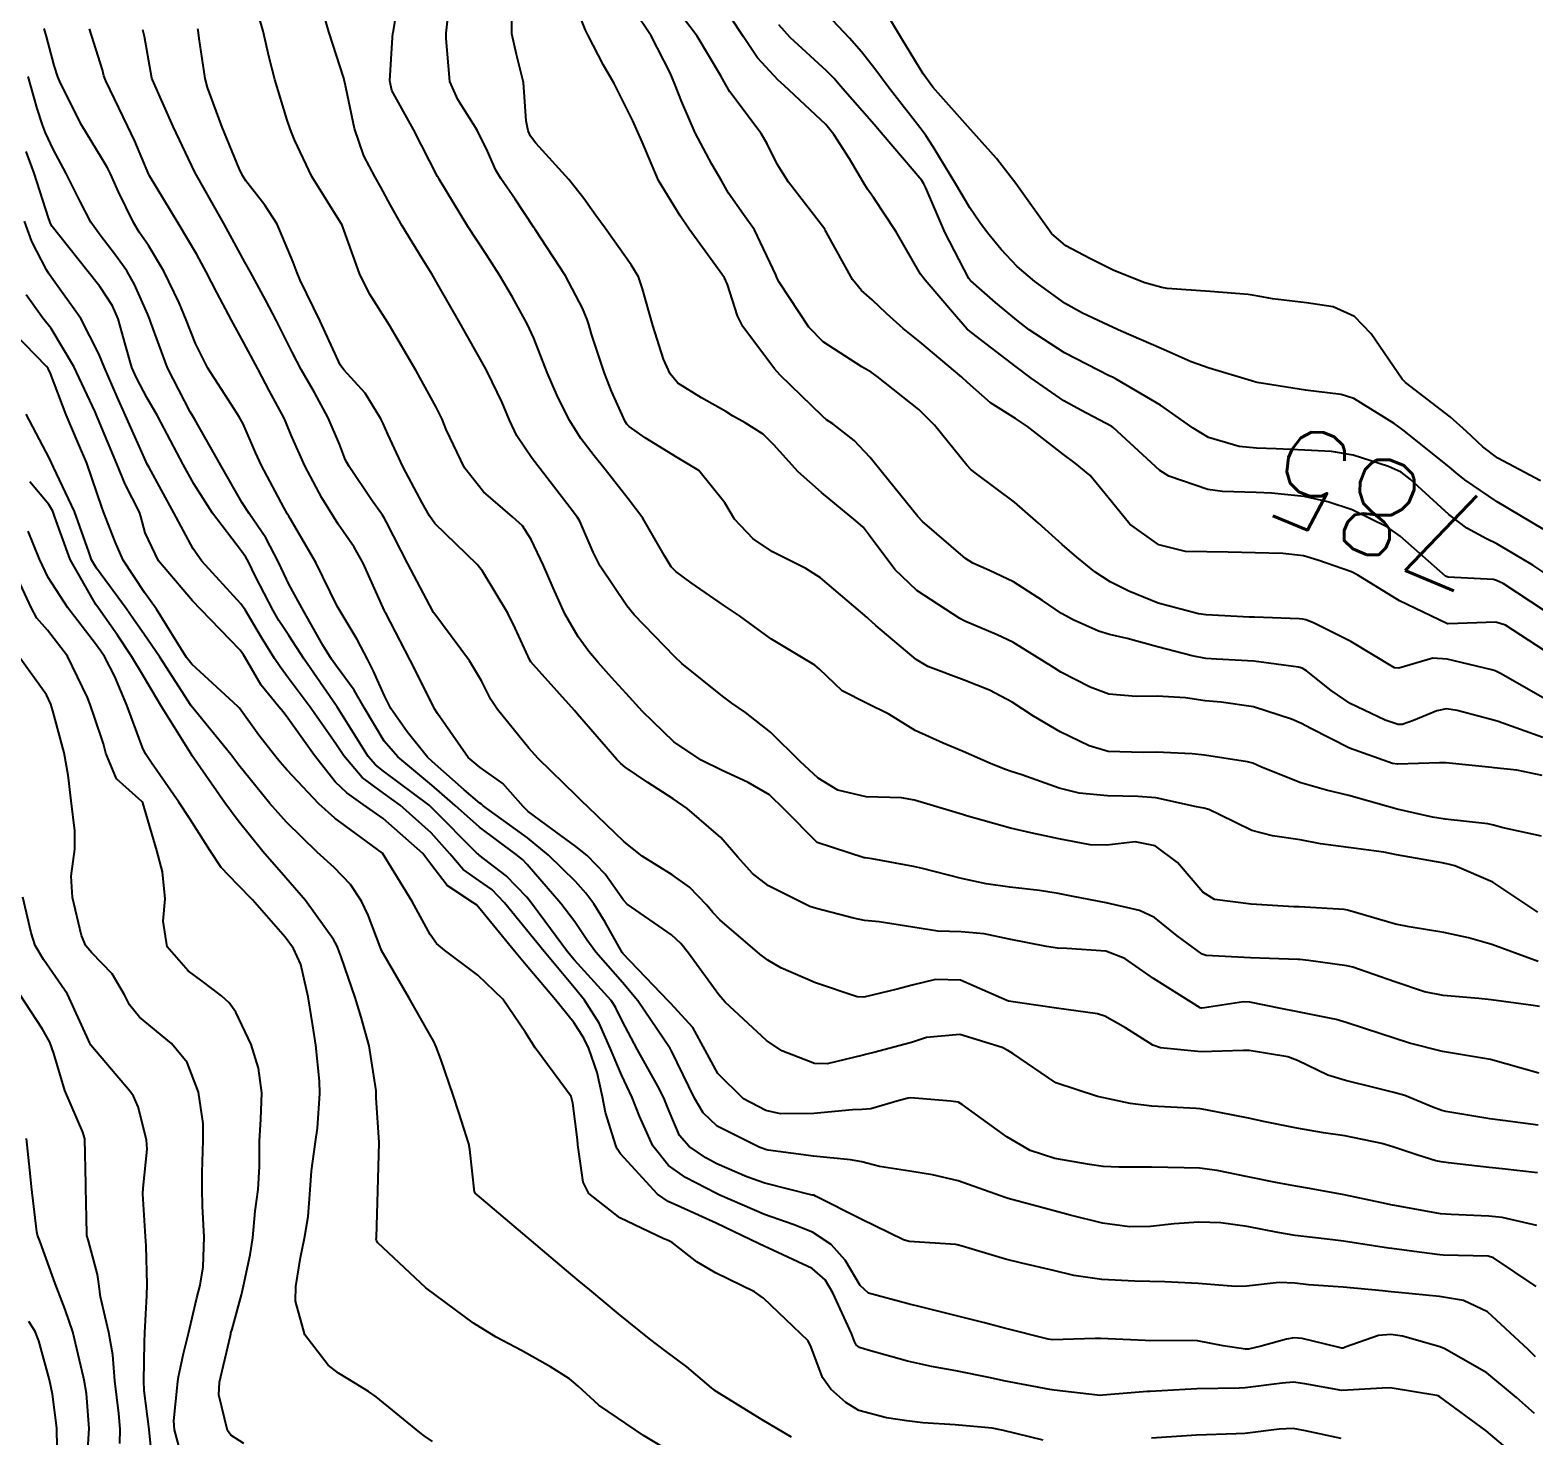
# Model space of a CAD drawing. Header units: metres. Extents: x 307586 to 320046, y 7427249 to 7434250.
# Drawn here: x 318018.6 to 318080.9, y 7431375.7 to 7431434 of the extents above; entities that cross this region are included whole.
import ezdxf
from ezdxf.enums import TextEntityAlignment as Align

# ---------------------------------------------------------------- set-up
doc = ezdxf.new("R2010")
doc.units = ezdxf.units.M
doc.header["$MEASUREMENT"] = 0
for name, color, linetype in [('Cotas', 45, 'Continuous'), ('Curvas de Nivel 1m', 11, 'Continuous'), ('Curvas de Nivel 5m', 15, 'Continuous')]:
    doc.layers.add(name, color=color, linetype=linetype)
doc.styles.add('Style-STANDARD', font='STANDARD.shx')

msp = doc.modelspace()

# ---------------------------------------------------------------- linework, layer by layer
at = {"layer": 'Curvas de Nivel 1m', "flags": 128}
for points, elevation in [([(318081.106, 7431393.49), (318080.853, 7431393.536), (318079.11, 7431393.768), (318078.598, 7431393.82), (318077.112, 7431393.946), (318076.346, 7431394.1), (318075.12, 7431394.512), (318073.378, 7431395.119), (318073.13, 7431395.179), (318071.533, 7431395.394), (318071.172, 7431395.438), (318071.133, 7431395.441), (318071.091, 7431395.443), (318069.134, 7431395.514), (318067.302, 7431395.606), (318067.135, 7431395.657), (318066.098, 7431396.416), (318065.15, 7431397.181), (318064.541, 7431397.476), (318063.156, 7431397.794), (318061.718, 7431398.071), (318061.159, 7431398.173), (318060.39, 7431398.298), (318059.162, 7431398.439), (318058.187, 7431398.578), (318057.165, 7431398.797), (318055.55, 7431399.205), (318055.17, 7431399.298), (318053.456, 7431399.607), (318053.174, 7431399.658), (318053.125, 7431399.659), (318051.183, 7431400.29), (318049.832, 7431401.654), (318049.209, 7431402.26), (318048.314, 7431402.774), (318047.219, 7431403.288), (318046.371, 7431403.699), (318045.234, 7431404.458), (318043.936, 7431405.723), (318043.26, 7431406.466), (318042.657, 7431407.129), (318042.103, 7431407.748), (318041.725, 7431408.201), (318041.283, 7431408.806), (318040.725, 7431409.766), (318040.236, 7431410.844), (318039.845, 7431411.775), (318039.334, 7431412.851), (318038.964, 7431413.41), (318038.555, 7431413.792), (318037.358, 7431414.819), (318036.569, 7431415.818), (318035.813, 7431417.401), (318035.645, 7431417.827), (318035.398, 7431418.329), (318034.566, 7431419.838), (318033.441, 7431421.745), (318033.374, 7431421.851), (318032.625, 7431423.033), (318032.216, 7431423.869), (318031.493, 7431425.88), (318030.247, 7431427.893), (318029.528, 7431429.413), (318029.383, 7431429.754), (318029.323, 7431429.903), (318029.216, 7431430.227), (318028.706, 7431431.913), (318028.475, 7431432.82), (318028.223, 7431433.92), (318027.655, 7431435.887)], 776), ([(318081.243, 7431404.641), (318079.396, 7431405.299), (318079.253, 7431405.346), (318077.698, 7431405.764), (318077.258, 7431405.826), (318076.852, 7431405.739), (318075.895, 7431405.344), (318075.423, 7431405.176), (318075.25, 7431405.18), (318074.71, 7431405.355), (318073.26, 7431406.056), (318072.471, 7431406.588), (318071.46, 7431407.397), (318071.275, 7431407.51), (318071.121, 7431407.555), (318069.277, 7431407.799), (318067.723, 7431407.889), (318067.278, 7431407.92), (318066.714, 7431408.02), (318065.282, 7431408.401), (318064.021, 7431408.747), (318063.287, 7431408.91), (318062.842, 7431409.051), (318061.792, 7431409.513), (318061.297, 7431409.779), (318060.513, 7431410.32), (318059.316, 7431411.088), (318058.314, 7431411.555), (318057.624, 7431411.863), (318057.328, 7431412.063), (318055.543, 7431413.588), (318055.346, 7431413.795), (318053.889, 7431415.605), (318053.379, 7431416.246), (318052.712, 7431416.946), (318051.823, 7431417.634), (318051.569, 7431417.811), (318051.396, 7431417.958), (318049.65, 7431419.658), (318049.417, 7431419.926), (318048.098, 7431421.68), (318047.874, 7431422.11), (318047.46, 7431423.417), (318047.342, 7431423.691), (318046.976, 7431424.189), (318045.871, 7431425.706), (318045.498, 7431426.256), (318044.609, 7431427.719), (318043.93, 7431429.325), (318043.754, 7431429.728), (318043.54, 7431430.2), (318042.764, 7431431.742), (318042.327, 7431432.506), (318041.672, 7431433.759), (318041.586, 7431433.959), (318040.859, 7431435.768)], 781), ([(318081.04, 7431397.396), (318079.173, 7431398.639), (318077.595, 7431399.324), (318077.263, 7431399.408), (318077.184, 7431399.422), (318077.074, 7431399.441), (318075.187, 7431399.783), (318074.66, 7431399.883), (318073.19, 7431400.075), (318072.041, 7431400.237), (318071.193, 7431400.397), (318070.04, 7431400.566), (318069.193, 7431400.785), (318067.86, 7431401.44), (318067.413, 7431401.655), (318067.206, 7431401.71), (318066.892, 7431401.767), (318065.21, 7431402.146), (318064.485, 7431402.202), (318063.21, 7431402.217), (318062.036, 7431402.332), (318061.213, 7431402.54), (318059.655, 7431403.1), (318059.22, 7431403.236), (318058.987, 7431403.31), (318058.393, 7431403.552), (318057.23, 7431404.063), (318056.407, 7431404.407), (318055.243, 7431404.937), (318054.148, 7431405.601), (318053.257, 7431406.052), (318052.214, 7431406.577), (318051.271, 7431407.474), (318051.083, 7431407.642), (318049.283, 7431408.71), (318048.732, 7431409.113), (318047.96, 7431409.68), (318047.299, 7431410.121), (318045.959, 7431411.057), (318045.32, 7431411.526), (318045.137, 7431411.712), (318044.839, 7431412.204), (318043.954, 7431413.724), (318043.355, 7431414.537), (318042.396, 7431415.745), (318041.936, 7431416.309), (318041.386, 7431417.037), (318040.926, 7431417.765), (318040.428, 7431418.744), (318039.987, 7431419.774), (318039.434, 7431421.185), (318039.162, 7431421.784), (318038.554, 7431422.894), (318038.017, 7431423.802), (318037.475, 7431424.638), (318036.709, 7431425.818), (318035.512, 7431427.783), (318035.488, 7431427.83), (318035.454, 7431427.89), (318034.46, 7431429.841), (318033.557, 7431431.459), (318033.471, 7431431.851), (318033.581, 7431433.649), (318033.602, 7431433.83), (318033.605, 7431433.85), (318033.883, 7431435.573)], 778), ([(318081.196, 7431400.547), (318079.602, 7431400.893), (318079.2, 7431401.014), (318078.966, 7431401.068), (318077.202, 7431401.252), (318076.68, 7431401.335), (318075.206, 7431401.673), (318074.774, 7431401.788), (318073.212, 7431402.239), (318072.289, 7431402.459), (318071.217, 7431402.767), (318069.597, 7431403.416), (318069.225, 7431403.575), (318069.014, 7431403.635), (318067.23, 7431403.911), (318066.724, 7431403.961), (318065.231, 7431404.032), (318064.686, 7431404.02), (318063.231, 7431404.061), (318062.445, 7431404.292), (318061.243, 7431404.882), (318060.139, 7431405.531), (318059.259, 7431406.111), (318058.316, 7431406.606), (318057.267, 7431407.014), (318055.759, 7431407.585), (318055.276, 7431407.877), (318053.614, 7431409.282), (318053.293, 7431409.569), (318053.273, 7431409.59), (318053.254, 7431409.611), (318051.317, 7431411.255), (318050.705, 7431411.646), (318049.33, 7431412.342), (318048.534, 7431412.871), (318047.755, 7431413.684), (318047.353, 7431414.364), (318046.274, 7431415.701), (318045.378, 7431416.251), (318044.048, 7431417.062), (318043.391, 7431417.529), (318043.287, 7431417.627), (318043.22, 7431417.733), (318042.661, 7431418.997), (318042.365, 7431419.746), (318041.831, 7431421.36), (318041.716, 7431421.756), (318041.651, 7431421.963), (318041.45, 7431422.432), (318040.747, 7431423.767), (318039.492, 7431425.699), (318039.438, 7431425.781), (318038.66, 7431426.948), (318038.071, 7431427.802), (318037.862, 7431428.151), (318037.524, 7431428.935), (318037.096, 7431429.814), (318036.289, 7431431.085), (318035.963, 7431431.826), (318035.802, 7431433.607), (318035.809, 7431433.828), (318035.984, 7431435.449)], 779), ([(318081.15, 7431415.282), (318079.382, 7431416.218), (318078.758, 7431416.681), (318078.078, 7431417.32), (318077.402, 7431417.928), (318075.555, 7431419.349), (318075.424, 7431419.485), (318074.13, 7431421.363), (318073.45, 7431422.09), (318072.556, 7431422.486), (318071.455, 7431422.657), (318070.044, 7431422.827), (318069.458, 7431422.932), (318069.031, 7431422.999), (318067.46, 7431423.123), (318065.679, 7431423.249), (318065.461, 7431423.285), (318064.756, 7431423.477), (318063.471, 7431423.998), (318062.471, 7431424.498), (318061.485, 7431425.023), (318060.895, 7431425.526), (318059.512, 7431427.461), (318059.48, 7431427.508), (318059.456, 7431427.541), (318058.612, 7431428.642), (318057.786, 7431429.566), (318057.537, 7431429.839), (318055.976, 7431431.586), (318055.568, 7431432.143), (318054.691, 7431433.599), (318053.61, 7431435.405)], 787), ([(318081.058, 7431395.356), (318079.141, 7431396.067), (318078.167, 7431396.339), (318077.145, 7431396.553), (318075.704, 7431396.788), (318075.148, 7431396.903), (318073.583, 7431397.366), (318073.155, 7431397.486), (318073.019, 7431397.508), (318071.156, 7431397.618), (318070.928, 7431397.629), (318069.156, 7431397.737), (318067.645, 7431397.93), (318067.161, 7431398.23), (318066.103, 7431399.461), (318065.183, 7431400.157), (318064.351, 7431400.313), (318063.183, 7431400.172), (318062.489, 7431400.195), (318061.187, 7431400.447), (318060.03, 7431400.692), (318059.193, 7431400.888), (318057.372, 7431401.396), (318057.201, 7431401.445), (318056.79, 7431401.574), (318055.208, 7431402.049), (318054.67, 7431402.134), (318053.209, 7431402.184), (318052.04, 7431402.457), (318051.216, 7431402.95), (318050.479, 7431403.647), (318049.241, 7431404.864), (318048.207, 7431405.676), (318047.641, 7431406.069), (318047.26, 7431406.354), (318045.568, 7431407.707), (318045.276, 7431407.983), (318043.602, 7431409.727), (318043.298, 7431410.096), (318042.192, 7431411.747), (318041.905, 7431412.327), (318041.341, 7431413.608), (318041.25, 7431413.761), (318040.95, 7431414.162), (318039.701, 7431415.777), (318039.377, 7431416.203), (318038.735, 7431417.138), (318038.428, 7431417.794), (318038.121, 7431418.52), (318037.508, 7431419.809), (318037.416, 7431419.99), (318036.368, 7431421.821), (318035.459, 7431423.42), (318035.223, 7431423.832), (318034.815, 7431424.495), (318033.983, 7431425.845), (318033.502, 7431426.709), (318033.105, 7431427.452), (318032.87, 7431427.86), (318032.399, 7431428.744), (318032.015, 7431429.873), (318031.59, 7431431.853), (318031.584, 7431431.88), (318031.581, 7431431.898), (318031.564, 7431431.965), (318030.945, 7431433.886), (318030.684, 7431434.802)], 777), ([(318081.263, 7431406.289), (318079.489, 7431407.298), (318079.274, 7431407.404), (318079.135, 7431407.442), (318077.281, 7431407.892), (318076.687, 7431407.931), (318075.275, 7431407.509), (318075.1, 7431407.527), (318073.292, 7431408.618), (318071.745, 7431409.393), (318071.421, 7431409.516), (318071.304, 7431409.546), (318071.15, 7431409.556), (318069.296, 7431409.623), (318069.088, 7431409.631), (318067.297, 7431409.721), (318066.985, 7431409.766), (318065.304, 7431410.209), (318064.095, 7431410.699), (318063.317, 7431411.094), (318062.688, 7431411.5), (318061.938, 7431412.12), (318061.334, 7431412.646), (318060.356, 7431413.53), (318059.356, 7431414.4), (318057.785, 7431415.564), (318057.548, 7431415.741), (318057.376, 7431415.923), (318056.041, 7431417.584), (318055.399, 7431418.236), (318053.663, 7431419.607), (318053.415, 7431419.777), (318053.028, 7431420.007), (318051.434, 7431421.041), (318050.832, 7431421.646), (318049.611, 7431423.509), (318049.529, 7431423.659), (318049.465, 7431423.814), (318048.578, 7431425.674), (318048.131, 7431426.312), (318047.508, 7431427.205), (318047.225, 7431427.693), (318046.819, 7431428.398), (318046.13, 7431429.704), (318045.553, 7431431.018), (318045.286, 7431431.713), (318045.091, 7431432.192), (318044.308, 7431433.723), (318043.598, 7431434.764)], 782), ([(318081.288, 7431408.259), (318079.699, 7431409.296), (318079.304, 7431409.427), (318077.324, 7431409.35), (318077.303, 7431409.353), (318077.266, 7431409.368), (318075.312, 7431410.302), (318073.585, 7431411.367), (318073.324, 7431411.505), (318071.93, 7431411.992), (318071.331, 7431412.164), (318070.478, 7431412.262), (318069.332, 7431412.293), (318068.213, 7431412.318), (318067.332, 7431412.331), (318066.437, 7431412.354), (318065.335, 7431412.63), (318064.14, 7431413.482), (318063.357, 7431414.437), (318062.488, 7431415.503), (318061.872, 7431416.006), (318061.381, 7431416.364), (318059.9, 7431417.535), (318059.396, 7431417.863), (318058.356, 7431418.509), (318057.411, 7431419.348), (318057.177, 7431419.572), (318055.435, 7431421.032), (318054.747, 7431421.597), (318054.059, 7431422.214), (318053.455, 7431422.78), (318053.011, 7431423.169), (318052.648, 7431423.622), (318051.566, 7431425.565), (318051.526, 7431425.639), (318051.513, 7431425.659), (318051.494, 7431425.701), (318049.986, 7431427.655), (318049.52, 7431428.403), (318049.112, 7431429.249), (318048.856, 7431429.67), (318047.559, 7431431.405), (318047.391, 7431431.692), (318047.194, 7431432.066), (318046.202, 7431433.704), (318045.595, 7431434.51)], 783), ([(318081.309, 7431409.902), (318079.599, 7431411.018), (318079.321, 7431411.154), (318079.203, 7431411.183), (318077.322, 7431411.286), (318077.208, 7431411.331), (318075.339, 7431412.978), (318074.807, 7431413.355), (318073.353, 7431414.072), (318072.336, 7431414.407), (318071.361, 7431414.625), (318070.008, 7431414.768), (318069.364, 7431414.792), (318067.969, 7431414.836), (318067.365, 7431414.925), (318065.751, 7431415.466), (318065.375, 7431415.7), (318063.45, 7431417.489), (318063.393, 7431417.53), (318062.098, 7431418.207), (318061.404, 7431418.6), (318060.051, 7431419.534), (318059.42, 7431420.009), (318057.592, 7431421.416), (318057.442, 7431421.53), (318057.4, 7431421.57), (318056.948, 7431422.075), (318055.651, 7431423.588), (318055.467, 7431423.849), (318054.455, 7431425.6), (318053.507, 7431427.016), (318053.268, 7431427.371), (318053.115, 7431427.616), (318052.514, 7431428.617), (318051.877, 7431429.635), (318051.539, 7431430.04), (318049.807, 7431431.658), (318049.565, 7431431.877), (318048.706, 7431432.805), (318048.126, 7431433.682), (318047.595, 7431434.489)], 784), ([(318081.256, 7431413.281), (318079.36, 7431414.407), (318078.013, 7431415.32), (318077.659, 7431415.609), (318077.378, 7431415.847), (318075.496, 7431417.349), (318075.394, 7431417.429), (318075.09, 7431417.66), (318073.413, 7431418.694), (318072.896, 7431418.858), (318071.409, 7431419.038), (318069.492, 7431419.339), (318069.412, 7431419.354), (318069.359, 7431419.367), (318069.17, 7431419.424), (318067.42, 7431419.943), (318066.673, 7431420.209), (318065.432, 7431420.758), (318063.776, 7431421.487), (318063.444, 7431421.632), (318062.17, 7431422.229), (318061.454, 7431422.633), (318060.194, 7431423.533), (318059.472, 7431424.166), (318058.802, 7431424.869), (318058.234, 7431425.559), (318057.914, 7431425.98), (318057.503, 7431426.595), (318056.926, 7431427.576), (318055.987, 7431429.126), (318055.684, 7431429.588), (318055.536, 7431429.792), (318054.124, 7431431.604), (318053.57, 7431432.356), (318053.019, 7431433.06), (318052.517, 7431433.626), (318051.597, 7431434.601)], 786), ([(318081, 7431384.418), (318079.557, 7431384.742), (318079.005, 7431384.802), (318077.456, 7431384.866), (318077.007, 7431384.9), (318075.117, 7431385.242), (318075.012, 7431385.264), (318074.57, 7431385.354), (318073.016, 7431385.691), (318071.578, 7431385.951), (318071.019, 7431386.041), (318070.249, 7431386.179), (318069.023, 7431386.44), (318067.758, 7431386.7), (318067.026, 7431386.788), (318066.383, 7431386.806), (318065.027, 7431386.834), (318063.674, 7431386.836), (318063.027, 7431386.867), (318062.47, 7431386.941), (318061.03, 7431387.19), (318060.009, 7431387.53), (318059.038, 7431388.094), (318057.182, 7431389.428), (318057.052, 7431389.516), (318057.02, 7431389.528), (318056.719, 7431389.565), (318055.055, 7431389.709), (318054.945, 7431389.7), (318054.576, 7431389.595), (318053.4, 7431389.255), (318053.049, 7431389.229), (318052.644, 7431389.211), (318051.047, 7431389.056), (318049.656, 7431389.045), (318049.048, 7431389.185), (318048.121, 7431389.669), (318047.069, 7431390.721), (318046.545, 7431391.688), (318046.023, 7431392.626), (318045.102, 7431393.624), (318045.015, 7431393.711), (318043.132, 7431395.691), (318043.105, 7431395.73), (318042.392, 7431396.988), (318041.931, 7431397.748), (318041.6, 7431398.196), (318041.162, 7431398.671), (318040.044, 7431399.771), (318039.184, 7431400.489), (318037.345, 7431401.808), (318037.266, 7431401.871), (318037.204, 7431401.922), (318036.559, 7431402.467), (318035.221, 7431403.645), (318035.033, 7431403.832), (318034.197, 7431404.882), (318033.519, 7431405.847), (318033.258, 7431406.364), (318032.799, 7431407.388), (318032.565, 7431407.861), (318032.114, 7431408.7), (318031.41, 7431409.878), (318031.296, 7431410.082), (318030.403, 7431411.889), (318029.341, 7431413.718), (318029.276, 7431413.835), (318029.236, 7431413.902), (318029.078, 7431414.173), (318028.157, 7431415.918), (318027.909, 7431416.452), (318027.39, 7431417.637), (318027.234, 7431417.932), (318026.909, 7431418.424), (318025.928, 7431419.945), (318025.428, 7431420.964), (318025.04, 7431421.954), (318024.748, 7431422.659), (318024.106, 7431423.964), (318023.473, 7431425.025), (318023.092, 7431425.588), (318022.85, 7431425.979), (318022.237, 7431427.254), (318021.906, 7431427.994), (318021.774, 7431428.255), (318021.52, 7431428.669), (318020.711, 7431430.008), (318019.842, 7431431.733), (318019.722, 7431432.018), (318019.568, 7431432.487), (318019.243, 7431433.688), (318019.144, 7431434.027)], 772), ([(318081.026, 7431386.605), (318079.563, 7431386.76), (318079.028, 7431386.817), (318077.332, 7431387.015), (318077.03, 7431387.054), (318076.807, 7431387.1), (318076.067, 7431387.334), (318075.038, 7431387.677), (318074.577, 7431387.818), (318073.044, 7431388.133), (318072.166, 7431388.263), (318071.049, 7431388.453), (318069.74, 7431388.719), (318069.047, 7431388.864), (318067.281, 7431389.207), (318067.051, 7431389.252), (318066.877, 7431389.269), (318065.052, 7431389.364), (318064.148, 7431389.479), (318063.056, 7431389.708), (318062.794, 7431389.757), (318061.065, 7431390.327), (318059.292, 7431391.538), (318059.084, 7431391.668), (318058.839, 7431391.788), (318057.091, 7431392.327), (318055.709, 7431392.201), (318055.087, 7431392.005), (318054.764, 7431391.916), (318053.589, 7431391.605), (318053.186, 7431391.504), (318053.081, 7431391.473), (318051.593, 7431391.115), (318051.075, 7431391.127), (318049.713, 7431391.654), (318049.087, 7431392.085), (318047.368, 7431393.677), (318047.107, 7431393.976), (318045.849, 7431395.699), (318045.537, 7431396.104), (318045.141, 7431396.468), (318043.301, 7431397.729), (318043.155, 7431397.903), (318042.394, 7431398.97), (318041.649, 7431399.753), (318041.178, 7431400.128), (318039.934, 7431401.031), (318039.2, 7431401.573), (318038.992, 7431401.783), (318038.157, 7431402.74), (318037.219, 7431403.396), (318036.72, 7431403.815), (318035.444, 7431405.634), (318035.324, 7431405.829), (318035.254, 7431405.975), (318034.313, 7431407.84), (318033.293, 7431409.815), (318033.281, 7431409.838), (318033.258, 7431409.886), (318032.362, 7431411.864), (318031.992, 7431412.533), (318031.339, 7431413.482), (318031.077, 7431413.883), (318030.66, 7431414.58), (318029.952, 7431415.894), (318029.386, 7431417.168), (318029.175, 7431417.687), (318029.076, 7431417.905), (318028.488, 7431418.998), (318028.004, 7431419.921), (318027.429, 7431420.992), (318026.911, 7431421.935), (318026.309, 7431423.087), (318025.859, 7431423.946), (318025.47, 7431424.651), (318024.698, 7431425.958), (318023.512, 7431427.914), (318023.486, 7431427.97), (318022.904, 7431429.357), (318022.6, 7431429.984), (318021.71, 7431431.849), (318021.65, 7431431.999), (318021.629, 7431432.064), (318021.566, 7431432.317), (318021.034, 7431434.005)], 773), ([(318081.052, 7431388.581), (318079.584, 7431388.766), (318079.056, 7431388.843), (318077.235, 7431389.144), (318077.061, 7431389.188), (318076.685, 7431389.326), (318075.523, 7431389.798), (318075.069, 7431389.929), (318074.307, 7431390.122), (318073.073, 7431390.426), (318072.345, 7431390.65), (318071.081, 7431391.258), (318070.684, 7431391.404), (318069.085, 7431391.669), (318068.836, 7431391.672), (318067.085, 7431391.62), (318065.399, 7431391.779), (318065.087, 7431391.896), (318063.962, 7431392.613), (318063.099, 7431393.093), (318062.795, 7431393.189), (318061.102, 7431393.427), (318060.337, 7431393.528), (318059.106, 7431393.718), (318058.817, 7431393.833), (318057.118, 7431394.588), (318056.077, 7431394.617), (318055.115, 7431394.375), (318054.492, 7431394.216), (318053.107, 7431393.884), (318052.831, 7431393.89), (318051.115, 7431394.469), (318049.678, 7431395.101), (318049.129, 7431395.415), (318048.798, 7431395.663), (318047.147, 7431397.091), (318046.86, 7431397.394), (318046.614, 7431397.688), (318045.89, 7431398.432), (318045.165, 7431398.949), (318043.933, 7431399.722), (318043.182, 7431400.319), (318041.686, 7431401.753), (318041.442, 7431401.993), (318041.208, 7431402.223), (318039.615, 7431403.776), (318039.229, 7431404.202), (318037.938, 7431405.8), (318037.665, 7431406.212), (318037.265, 7431406.99), (318036.78, 7431407.815), (318035.293, 7431409.801), (318035.274, 7431409.83), (318035.251, 7431409.873), (318034.225, 7431411.841), (318033.34, 7431413.564), (318033.241, 7431413.75), (318033.171, 7431413.853), (318032.719, 7431414.493), (318031.782, 7431415.874), (318031.639, 7431416.14), (318031.382, 7431416.798), (318030.925, 7431417.885), (318030.351, 7431418.943), (318029.797, 7431419.896), (318029.424, 7431420.615), (318028.78, 7431421.91), (318028.317, 7431422.783), (318027.694, 7431423.927), (318027.469, 7431424.343), (318026.6, 7431425.939), (318025.511, 7431427.853), (318025.458, 7431427.951), (318025.397, 7431428.068), (318024.502, 7431429.96), (318023.633, 7431431.898), (318023.611, 7431431.97), (318023.565, 7431432.194), (318023.304, 7431433.698), (318023.244, 7431433.975)], 774), ([(318080.969, 7431381.892), (318079.197, 7431383.081), (318078.981, 7431383.147), (318077.111, 7431383.189), (318076.982, 7431383.199), (318076.872, 7431383.212), (318075.913, 7431383.336), (318074.985, 7431383.46), (318074.854, 7431383.482), (318072.989, 7431383.77), (318072.54, 7431383.826), (318070.992, 7431384.004), (318070.272, 7431384.129), (318068.997, 7431384.376), (318067.91, 7431384.52), (318067, 7431384.548), (318065.972, 7431384.482), (318064.996, 7431384.374), (318064.116, 7431384.359), (318062.998, 7431384.519), (318061.663, 7431384.85), (318061.006, 7431385.026), (318059.092, 7431385.539), (318059.013, 7431385.565), (318058.976, 7431385.577), (318057.02, 7431386.27), (318055.959, 7431386.513), (318055.024, 7431386.663), (318053.768, 7431386.86), (318053.027, 7431387.05), (318052.555, 7431387.144), (318051.029, 7431387.293), (318049.155, 7431387.535), (318049.032, 7431387.565), (318048.773, 7431387.663), (318047.041, 7431388.533), (318046.45, 7431389.092), (318046.102, 7431389.694), (318045.142, 7431391.649), (318045.111, 7431391.71), (318045.102, 7431391.729), (318045.083, 7431391.754), (318043.743, 7431393.724), (318043.114, 7431394.481), (318042.003, 7431395.747), (318041.639, 7431396.253), (318041.145, 7431397.003), (318040.565, 7431397.766), (318039.169, 7431399.382), (318038.969, 7431399.58), (318038.704, 7431399.787), (318037.19, 7431400.918), (318036.174, 7431401.82), (318035.211, 7431402.662), (318033.803, 7431403.844), (318033.233, 7431404.49), (318032.425, 7431405.862), (318032, 7431406.609), (318031.27, 7431407.599), (318031.061, 7431407.882), (318030.7, 7431408.464), (318029.895, 7431409.894), (318029.309, 7431410.967), (318028.855, 7431411.907), (318028.333, 7431412.915), (318027.646, 7431413.925), (318027.35, 7431414.372), (318026.461, 7431415.939), (318025.391, 7431417.822), (318025.315, 7431417.951), (318025.206, 7431418.141), (318024.267, 7431419.961), (318023.576, 7431421.833), (318023.53, 7431421.969), (318023.445, 7431422.176), (318022.897, 7431423.418), (318022.572, 7431423.983), (318022.113, 7431424.634), (318021.477, 7431425.454), (318021.089, 7431426.004), (318020.629, 7431426.876), (318020.064, 7431428.014), (318019.523, 7431429.026), (318019.21, 7431429.705), (318019.087, 7431430.027), (318018.861, 7431430.713), (318018.481, 7431432.036)], 771), ([(318080.906, 7431376.623), (318080.159, 7431377.288), (318078.928, 7431378.31), (318077.159, 7431379.318), (318076.944, 7431379.399), (318075.43, 7431379.825), (318074.948, 7431379.9), (318074.44, 7431379.863), (318073.052, 7431379.369), (318072.974, 7431379.338), (318072.942, 7431379.336), (318072.911, 7431379.339), (318072.752, 7431379.373), (318071.273, 7431379.73), (318070.938, 7431379.755), (318070.633, 7431379.707), (318069.583, 7431379.413), (318069.057, 7431379.293), (318068.932, 7431379.29), (318068.004, 7431379.429), (318066.936, 7431379.632), (318066.729, 7431379.65), (318064.936, 7431379.642), (318064.764, 7431379.644), (318062.937, 7431379.729), (318062.697, 7431379.734), (318060.935, 7431379.682), (318060.755, 7431379.703), (318058.942, 7431380.164), (318058.116, 7431380.377), (318056.95, 7431380.667), (318055.51, 7431381.026), (318054.957, 7431381.171), (318053.3, 7431381.607), (318052.966, 7431381.925), (318052.333, 7431382.976), (318051.76, 7431383.628), (318050.99, 7431384.135), (318050.19, 7431384.453), (318049.001, 7431384.874), (318047.149, 7431385.679), (318047.014, 7431385.743), (318045.721, 7431386.401), (318045.025, 7431386.908), (318044.371, 7431387.717), (318043.821, 7431388.946), (318043.508, 7431389.725), (318043.067, 7431390.665), (318042.61, 7431391.737), (318042.145, 7431392.796), (318041.542, 7431393.753), (318041.111, 7431394.279), (318039.868, 7431395.773), (318039.142, 7431396.674), (318038.224, 7431397.789), (318037.699, 7431398.335), (318037.162, 7431398.712), (318036.516, 7431399.166), (318035.955, 7431399.822), (318035.186, 7431400.684), (318033.897, 7431401.843), (318033.208, 7431402.338), (318032.33, 7431402.979), (318031.565, 7431403.875), (318031.23, 7431404.373), (318030.172, 7431405.891), (318029.265, 7431407.115), (318028.926, 7431407.564), (318028.695, 7431407.909), (318028.154, 7431408.789), (318027.475, 7431409.927), (318027.297, 7431410.186), (318025.688, 7431411.946), (318025.328, 7431412.466), (318024.525, 7431413.958), (318023.502, 7431415.828), (318023.424, 7431415.969), (318023.365, 7431416.093), (318022.525, 7431417.983), (318022.169, 7431418.756), (318021.63, 7431419.997), (318021.421, 7431420.535), (318020.671, 7431422.008), (318019.46, 7431423.701), (318019.327, 7431423.888), (318019.242, 7431424.023), (318018.643, 7431425.201), (318018.337, 7431426.037)], 769), ([(318079.624, 7431375.293), (318078.899, 7431375.908), (318076.978, 7431377.319), (318076.913, 7431377.356), (318076.861, 7431377.373), (318074.918, 7431377.689), (318074.596, 7431377.675), (318072.916, 7431377.581), (318071.385, 7431377.858), (318070.918, 7431377.919), (318070.445, 7431377.877), (318068.916, 7431377.682), (318068.666, 7431377.672), (318066.915, 7431377.652), (318064.979, 7431377.534), (318064.914, 7431377.534), (318064.854, 7431377.531), (318064.193, 7431377.477), (318063.02, 7431377.38), (318062.912, 7431377.373), (318062.799, 7431377.378), (318061.716, 7431377.508), (318060.993, 7431377.598), (318060.914, 7431377.605), (318060.816, 7431377.619), (318058.917, 7431377.982), (318058.367, 7431378.097), (318056.921, 7431378.396), (318055.916, 7431378.569), (318054.925, 7431378.787), (318053.287, 7431379.248), (318052.93, 7431379.36), (318052.792, 7431379.473), (318052.732, 7431379.613), (318052.609, 7431379.944), (318051.824, 7431381.627), (318051.505, 7431382.169), (318050.973, 7431382.637), (318049.159, 7431383.48), (318048.982, 7431383.561), (318048.776, 7431383.662), (318046.995, 7431384.515), (318045.524, 7431385.183), (318045.008, 7431385.414), (318044.565, 7431385.714), (318043.029, 7431387.386), (318042.893, 7431387.594), (318042.839, 7431387.733), (318042.41, 7431389.103), (318042.28, 7431389.742), (318042.059, 7431390.754), (318041.718, 7431391.75), (318041.518, 7431392.184), (318041.094, 7431392.825), (318040.331, 7431393.768), (318039.124, 7431395.206), (318038.635, 7431395.785), (318037.151, 7431397.61), (318037.062, 7431397.711), (318036.907, 7431397.804), (318035.845, 7431398.508), (318035.169, 7431399.397), (318034.846, 7431399.833), (318033.194, 7431401.28), (318032.37, 7431401.862), (318031.686, 7431402.351), (318031.212, 7431402.806), (318030.345, 7431403.889), (318029.246, 7431405.435), (318029.054, 7431405.707), (318028.88, 7431405.906), (318028.143, 7431406.804), (318027.493, 7431407.927), (318027.414, 7431408.067), (318027.276, 7431408.256), (318025.647, 7431409.946), (318025.298, 7431410.301), (318023.888, 7431411.964), (318023.334, 7431413.121), (318023.162, 7431413.794), (318023.094, 7431413.974), (318022.513, 7431415.141), (318022.163, 7431415.988), (318021.39, 7431417.836), (318021.319, 7431418.001), (318021.263, 7431418.133), (318020.378, 7431420.01), (318019.436, 7431421.59), (318019.102, 7431422.025), (318018.407, 7431422.99)], 768), ([(318060.537, 7431375.524), (318058.897, 7431375.923), (318058.426, 7431376.016), (318056.899, 7431376.161), (318055.562, 7431376.243), (318054.9, 7431376.317), (318054.048, 7431376.452), (318052.904, 7431376.756), (318052.373, 7431377.084), (318051.745, 7431377.628), (318051.396, 7431378.111), (318050.93, 7431379.377), (318050.803, 7431379.641), (318048.959, 7431381.407), (318048.583, 7431381.664), (318046.971, 7431382.45), (318046.195, 7431382.912), (318045.168, 7431383.707), (318044.984, 7431383.805), (318044.828, 7431383.869), (318042.998, 7431384.739), (318041.714, 7431385.749), (318041.478, 7431386.213), (318041.269, 7431387.756), (318041.249, 7431387.971), (318041.05, 7431389.486), (318040.987, 7431389.761), (318040.798, 7431390.021), (318039.495, 7431391.776), (318039.089, 7431392.418), (318038.15, 7431393.79), (318037.118, 7431394.785), (318035.744, 7431395.821), (318035.411, 7431396.102), (318035.139, 7431396.482), (318034.393, 7431397.838), (318033.173, 7431399.85), (318031.194, 7431401.3), (318030.532, 7431401.887), (318029.217, 7431403.284), (318028.93, 7431403.614), (318028.691, 7431403.908), (318028.052, 7431404.734), (318027.242, 7431405.852), (318027.174, 7431405.931), (318025.269, 7431407.68), (318025.05, 7431407.952), (318024.655, 7431408.58), (318023.806, 7431409.965), (318023.303, 7431410.648), (318022.426, 7431411.983), (318022.091, 7431412.749), (318021.612, 7431413.996), (318021.537, 7431414.189), (318021.35, 7431414.749), (318020.916, 7431416.004), (318020.578, 7431416.805), (318020.061, 7431418.013), (318019.41, 7431419.723), (318019.323, 7431419.932), (318019.254, 7431420.022), (318017.44, 7431421.878)], 767), ([(318050.123, 7431375.648), (318048.9, 7431376.357), (318047.129, 7431377.46), (318046.912, 7431377.598), (318046.866, 7431377.634), (318046.805, 7431377.682), (318045.784, 7431378.56), (318044.928, 7431379.195), (318044.232, 7431379.717), (318042.948, 7431380.761), (318041.755, 7431381.748), (318041.32, 7431382.109), (318040.969, 7431382.403), (318039.342, 7431383.776), (318038.987, 7431384.08), (318037.277, 7431385.529), (318037.012, 7431385.757), (318036.986, 7431385.8), (318036.793, 7431387.566), (318036.745, 7431387.804), (318036.332, 7431389.097), (318036.103, 7431389.814), (318035.588, 7431391.309), (318035.396, 7431391.825), (318035.298, 7431392.04), (318035.089, 7431392.405), (318034.28, 7431393.838), (318033.132, 7431395.808), (318033.115, 7431395.85), (318032.57, 7431397.281), (318032.303, 7431397.863), (318031.843, 7431398.553), (318031.167, 7431399.25), (318030.463, 7431399.887), (318029.191, 7431401.133), (318028.503, 7431401.91), (318027.918, 7431402.628), (318027.219, 7431403.499), (318026.879, 7431403.933), (318025.243, 7431405.95), (318023.937, 7431407.963), (318023.283, 7431408.939), (318022.859, 7431409.547), (318022.551, 7431409.981), (318021.318, 7431411.665), (318021.117, 7431412.002), (318020.995, 7431412.335), (318020.411, 7431414.009), (318019.531, 7431415.849), (318019.449, 7431416.019), (318019.366, 7431416.205), (318018.402, 7431418.035)], 766), ([(318035.248, 7431375.464), (318034.891, 7431375.699), (318034.72, 7431375.832), (318032.908, 7431377.313), (318032.591, 7431377.536), (318032.054, 7431377.863), (318031.346, 7431378.303), (318030.92, 7431378.628), (318029.954, 7431379.89), (318029.571, 7431381.277), (318029.577, 7431381.894), (318029.777, 7431383.09), (318029.937, 7431383.89), (318030.091, 7431384.795), (318030.178, 7431385.888), (318030.222, 7431386.687), (318030.395, 7431387.886), (318030.474, 7431388.45), (318030.569, 7431389.885), (318030.554, 7431390.392), (318030.401, 7431391.887), (318030.284, 7431392.695), (318030.093, 7431393.89), (318029.788, 7431395.229), (318029.477, 7431395.897), (318029.138, 7431396.367), (318027.787, 7431397.914), (318027.159, 7431398.544), (318026.486, 7431399.25), (318026.035, 7431399.937), (318025.193, 7431401.275), (318024.729, 7431401.955), (318023.599, 7431403.586), (318023.35, 7431403.969), (318023.226, 7431404.233), (318022.756, 7431405.495), (318022.579, 7431405.98), (318022.076, 7431407.172), (318021.649, 7431407.994), (318021.503, 7431408.225), (318021.278, 7431408.521), (318020.126, 7431410.012), (318019.312, 7431411.276), (318018.958, 7431412.025), (318018.487, 7431413.185)], 764), ([(318027.423, 7431375.377), (318026.89, 7431375.73), (318026.746, 7431375.922), (318026.384, 7431377.404), (318026.421, 7431377.927), (318026.866, 7431379.855), (318026.881, 7431379.921), (318026.891, 7431379.963), (318026.936, 7431380.124), (318027.334, 7431381.54), (318027.416, 7431381.915), (318027.688, 7431383.2), (318027.794, 7431383.912), (318027.9, 7431385.01), (318028.02, 7431385.91), (318028.073, 7431386.859), (318028.075, 7431387.91), (318028.131, 7431388.821), (318028.173, 7431389.909), (318028.038, 7431390.941), (318027.731, 7431391.914), (318027.096, 7431393.251), (318026.815, 7431393.639), (318026.494, 7431393.929), (318025.704, 7431394.536), (318025.113, 7431394.975), (318024.251, 7431395.959), (318024.077, 7431397.022), (318024.162, 7431397.96), (318024.047, 7431399.079), (318023.815, 7431399.964), (318023.236, 7431401.937), (318023.217, 7431401.97), (318023.203, 7431401.986), (318022.153, 7431402.927), (318021.712, 7431403.993), (318021.608, 7431404.375), (318021.238, 7431405.486), (318021.061, 7431406.002), (318020.948, 7431406.302), (318020.111, 7431408.012), (318019.284, 7431409.082), (318018.846, 7431409.584), (318018.607, 7431410.03), (318017.986, 7431411.367)], 763), ([(318024.875, 7431374.771), (318024.554, 7431375.953), (318024.528, 7431376.322), (318024.69, 7431377.952), (318024.718, 7431378.149), (318024.924, 7431379.106), (318025.127, 7431379.947), (318025.483, 7431381.414), (318025.611, 7431381.94), (318025.742, 7431382.71), (318025.774, 7431383.938), (318025.718, 7431385.223), (318025.697, 7431385.94), (318025.692, 7431386.613), (318025.742, 7431387.939), (318025.744, 7431388.643), (318025.549, 7431389.943), (318025.071, 7431391.167), (318024.431, 7431391.957), (318023.094, 7431393.056), (318022.68, 7431393.558), (318022.481, 7431393.979), (318021.974, 7431394.85), (318021.12, 7431395.714), (318020.88, 7431396.002), (318020.697, 7431396.436), (318020.329, 7431398.008), (318020.275, 7431398.895), (318020.415, 7431400.008), (318020.421, 7431400.771), (318020.269, 7431402.009), (318020.146, 7431403.078), (318019.983, 7431404.012), (318019.511, 7431405.746), (318019.424, 7431406.018), (318019.249, 7431406.406), (318018.068, 7431408.038)], 762), ([(318023.576, 7431375.263), (318023.499, 7431375.964), (318023.3, 7431377.575), (318023.28, 7431377.966), (318023.309, 7431379.587), (318023.322, 7431379.966), (318023.402, 7431381.52), (318023.418, 7431381.965), (318023.371, 7431383.574), (318023.347, 7431383.966), (318023.24, 7431385.729), (318023.247, 7431385.968), (318023.415, 7431387.58), (318023.396, 7431387.966), (318023.047, 7431389.329), (318022.855, 7431389.777), (318022.713, 7431389.975), (318021.081, 7431391.889), (318021.023, 7431392.001), (318020.982, 7431392.103), (318020.119, 7431394.01), (318019.117, 7431395.445), (318018.776, 7431396.023), (318018.616, 7431396.54), (318018.272, 7431398.029)], 761), ([(318020.894, 7431374.03), (318021.013, 7431375.998), (318020.905, 7431377.447), (318020.807, 7431378.001), (318020.781, 7431378.135), (318020.334, 7431380.006), (318020.021, 7431380.935), (318019.609, 7431382.014), (318018.98, 7431383.739), (318018.881, 7431384.021), (318018.849, 7431384.157), (318018.623, 7431386.024), (318018.583, 7431386.45), (318018.42, 7431388.026)], 759), ([(318019.685, 7431375.202), (318019.669, 7431376.012), (318019.49, 7431377.428), (318019.365, 7431378.015), (318018.929, 7431379.642), (318018.773, 7431380.022), (318018.519, 7431380.444)], 758), ([(318072.895, 7431375.591), (318071.418, 7431375.912), (318070.899, 7431376.003), (318070.325, 7431375.979), (318068.897, 7431375.8), (318068.54, 7431375.78), (318066.896, 7431375.731), (318065.026, 7431375.6)], 767)]:
    msp.add_lwpolyline(points, dxfattribs=dict(at, elevation=elevation))
at = {"layer": 'Curvas de Nivel 5m', "flags": 128}
for points, elevation in [([(318081.221, 7431403.07), (318080.167, 7431403.291), (318079.224, 7431403.385), (318079.129, 7431403.397), (318077.227, 7431403.589), (318076.972, 7431403.587), (318075.226, 7431403.533), (318075.013, 7431403.565), (318073.235, 7431404.197), (318071.632, 7431405.009), (318071.25, 7431405.215), (318070.828, 7431405.404), (318069.258, 7431405.911), (318067.921, 7431406.102), (318067.26, 7431406.167), (318066.435, 7431406.284), (318065.262, 7431406.353), (318064.397, 7431406.343), (318063.262, 7431406.442), (318062.492, 7431406.729), (318061.271, 7431407.35), (318060.998, 7431407.523), (318059.283, 7431408.593), (318058.634, 7431408.898), (318057.292, 7431409.46), (318057.089, 7431409.572), (318055.31, 7431410.731), (318054.396, 7431411.599), (318053.337, 7431413.032), (318053.079, 7431413.352), (318052.787, 7431413.618), (318051.36, 7431414.8), (318050.39, 7431415.65), (318049.384, 7431416.767), (318048.938, 7431417.216), (318048.195, 7431417.678), (318047.676, 7431417.966), (318047.397, 7431418.146), (318046.381, 7431418.723), (318045.409, 7431419.328), (318045.086, 7431419.713), (318044.812, 7431420.326), (318044.365, 7431421.721), (318043.944, 7431423.239), (318043.772, 7431423.727), (318043.47, 7431424.225), (318042.39, 7431425.747), (318042.014, 7431426.268), (318041.505, 7431426.972), (318040.884, 7431427.766), (318039.528, 7431429.273), (318039.307, 7431429.559), (318039.204, 7431429.785), (318039.128, 7431430.197), (318039.013, 7431431.788), (318038.725, 7431432.944), (318038.524, 7431433.796), (318038.537, 7431434.858)], 780), ([(318081.077, 7431390.732), (318079.083, 7431391.3), (318077.086, 7431391.626), (318075.716, 7431391.967), (318075.091, 7431392.18), (318073.894, 7431392.563), (318073.098, 7431392.831), (318072.682, 7431392.959), (318071.102, 7431393.271), (318070.398, 7431393.407), (318069.107, 7431393.669), (318068.848, 7431393.681), (318067.232, 7431393.439), (318067.12, 7431393.423), (318067.103, 7431393.421), (318067.087, 7431393.424), (318067.049, 7431393.441), (318065.121, 7431394.653), (318063.928, 7431395.482), (318063.136, 7431395.787), (318061.519, 7431395.896), (318061.137, 7431395.914), (318060.687, 7431395.975), (318059.14, 7431396.277), (318058.101, 7431396.508), (318057.143, 7431396.589), (318056.183, 7431396.619), (318055.145, 7431396.785), (318053.75, 7431397.001), (318053.147, 7431397.061), (318052.687, 7431397.155), (318051.152, 7431397.547), (318050.873, 7431397.643), (318049.161, 7431398.487), (318048.501, 7431399.001), (318047.886, 7431399.679), (318047.185, 7431400.497), (318045.797, 7431401.704), (318045.207, 7431402.094), (318044.16, 7431402.774), (318043.22, 7431403.414), (318043.049, 7431403.56), (318042.879, 7431403.735), (318041.251, 7431405.614), (318041.119, 7431405.761), (318039.657, 7431407.389), (318039.309, 7431407.78), (318039.274, 7431407.839), (318038.673, 7431409.175), (318038.359, 7431409.794), (318037.319, 7431411.532), (318037.097, 7431411.812), (318035.34, 7431413.503), (318035.113, 7431413.832), (318034.814, 7431414.372), (318034.031, 7431415.843), (318033.387, 7431417.214), (318033.193, 7431417.655), (318033.101, 7431417.854), (318032.445, 7431418.906), (318031.561, 7431419.878), (318031.416, 7431420.091), (318030.59, 7431421.889), (318029.76, 7431423.597), (318029.633, 7431423.898), (318029.47, 7431424.342), (318028.801, 7431425.91), (318028.292, 7431426.709), (318027.511, 7431427.705), (318027.368, 7431427.931), (318027.229, 7431428.22), (318026.527, 7431429.94), (318025.925, 7431431.579), (318025.827, 7431431.947), (318025.579, 7431433.607), (318025.53, 7431433.951), (318025.518, 7431434.016)], 775), ([(318081.325, 7431411.451), (318080.831, 7431411.781), (318079.337, 7431412.67), (318078.909, 7431412.877), (318078.094, 7431413.319), (318077.351, 7431413.883), (318075.75, 7431415.346), (318075.376, 7431415.631), (318074.857, 7431415.876), (318073.383, 7431416.346), (318072.494, 7431416.493), (318071.384, 7431416.553), (318070.196, 7431416.601), (318069.385, 7431416.632), (318068.662, 7431416.707), (318067.389, 7431417.079), (318066.755, 7431417.456), (318065.402, 7431418.416), (318063.575, 7431419.488), (318063.414, 7431419.572), (318063.272, 7431419.635), (318061.429, 7431420.58), (318059.967, 7431421.535), (318059.447, 7431421.936), (318058.574, 7431422.674), (318057.544, 7431423.569), (318057.503, 7431423.609), (318057.464, 7431423.665), (318056.473, 7431425.58), (318055.685, 7431427.415), (318055.601, 7431427.589), (318055.514, 7431427.719), (318053.91, 7431429.606), (318053.539, 7431430.039), (318052.152, 7431431.631), (318051.878, 7431431.947), (318051.569, 7431432.264), (318050.055, 7431433.655), (318049.591, 7431434.18)], 785), ([(318080.938, 7431378.978), (318080.633, 7431379.283), (318078.958, 7431380.836), (318077.965, 7431381.31), (318076.964, 7431381.471), (318075.26, 7431381.64), (318074.966, 7431381.67), (318074.605, 7431381.715), (318072.968, 7431381.856), (318071.536, 7431381.959), (318070.969, 7431382.022), (318070.323, 7431382.053), (318068.968, 7431381.902), (318068.507, 7431381.885), (318066.969, 7431382.013), (318065.589, 7431382.08), (318064.969, 7431382.091), (318064.336, 7431382.109), (318062.97, 7431382.176), (318061.811, 7431382.348), (318060.973, 7431382.557), (318059.659, 7431382.851), (318058.978, 7431383.019), (318057.182, 7431383.558), (318056.984, 7431383.616), (318056.921, 7431383.624), (318054.985, 7431383.754), (318054.759, 7431383.819), (318052.999, 7431384.676), (318051.115, 7431385.638), (318051.041, 7431385.667), (318051.013, 7431385.673), (318050.976, 7431385.678), (318049.018, 7431386.165), (318048.261, 7431386.427), (318047.026, 7431386.972), (318046.56, 7431387.219), (318045.871, 7431387.697), (318045.481, 7431388.147), (318045.047, 7431389.159), (318044.826, 7431389.712), (318044.584, 7431390.191), (318043.717, 7431391.724), (318043.095, 7431392.901), (318042.828, 7431393.462), (318042.649, 7431393.737), (318041.128, 7431395.412), (318040.833, 7431395.763), (318039.896, 7431397.022), (318039.346, 7431397.778), (318039.155, 7431398.021), (318038.289, 7431398.914), (318037.172, 7431399.765), (318037.148, 7431399.786), (318037.122, 7431399.811), (318035.202, 7431401.744), (318035.103, 7431401.831), (318033.217, 7431403.239), (318032.873, 7431403.509), (318032.579, 7431403.86), (318031.395, 7431405.733), (318031.31, 7431405.879), (318031.288, 7431405.914), (318031.254, 7431405.968), (318029.925, 7431407.893), (318029.283, 7431408.864), (318028.876, 7431409.494), (318028.636, 7431409.91), (318027.894, 7431411.341), (318027.611, 7431411.926), (318027.51, 7431412.112), (318027.327, 7431412.365), (318026.126, 7431413.942), (318025.355, 7431415.152), (318024.911, 7431415.955), (318024.391, 7431416.947), (318023.84, 7431417.966), (318023.401, 7431418.738), (318022.976, 7431419.544), (318022.79, 7431419.979), (318022.516, 7431420.894), (318022.216, 7431421.988), (318021.985, 7431422.529), (318021.456, 7431423.327), (318020.925, 7431424.005), (318019.481, 7431425.825), (318019.407, 7431425.946), (318019.38, 7431426.022), (318019.33, 7431426.177), (318018.74, 7431428.032), (318018.407, 7431428.922)], 770), ([(318044.885, 7431375.18), (318043.988, 7431375.719), (318042.9, 7431376.445), (318042.133, 7431376.969), (318041.274, 7431377.755), (318041.084, 7431377.927), (318040.916, 7431378.058), (318040.125, 7431378.563), (318038.927, 7431379.233), (318037.88, 7431379.791), (318036.941, 7431380.371), (318034.963, 7431381.83), (318032.981, 7431383.695), (318032.923, 7431383.791), (318032.913, 7431383.851), (318032.916, 7431383.919), (318032.975, 7431385.851), (318033.033, 7431387.85), (318032.91, 7431389.711), (318032.911, 7431389.852), (318032.905, 7431390.002), (318032.616, 7431391.857), (318032.283, 7431393.05), (318032.035, 7431393.866), (318031.452, 7431395.551), (318031.327, 7431395.877), (318031.273, 7431396.017), (318031.137, 7431396.271), (318029.979, 7431397.892), (318029.162, 7431398.82), (318028.205, 7431399.91), (318027.192, 7431401.184), (318026.637, 7431401.936), (318025.288, 7431403.884), (318025.238, 7431403.95), (318025.223, 7431403.975), (318023.984, 7431405.963), (318023.261, 7431407.184), (318022.787, 7431407.977), (318022.183, 7431408.887), (318021.404, 7431409.998), (318021.295, 7431410.154), (318020.223, 7431412.011), (318019.591, 7431413.767), (318019.503, 7431414.018), (318019.346, 7431414.296), (318018.561, 7431415.237)], 765), ([(318022.285, 7431375.387), (318022.305, 7431375.979), (318022.248, 7431376.624), (318022.083, 7431377.982), (318021.99, 7431379.05), (318021.835, 7431379.986), (318021.49, 7431381.457), (318021.413, 7431381.993), (318021.362, 7431382.39), (318020.981, 7431383.787), (318020.925, 7431384.001), (318020.918, 7431384.067), (318020.882, 7431386.001), (318020.881, 7431386.125), (318020.842, 7431388.002), (318020.752, 7431388.286), (318020.002, 7431390.011), (318019.553, 7431391.538), (318019.391, 7431392.017), (318019.088, 7431392.555), (318018.113, 7431394.03)], 760)]:
    msp.add_lwpolyline(points, dxfattribs=dict(at, elevation=elevation))

# ---------------------------------------------------------------- texts
at = {"layer": 'Cotas', "style": 'Style-STANDARD'}
msp.add_text('785', height=4, rotation=157.4884, dxfattribs=at).set_placement((318074.428, 7431414.184, 785), align=Align.MIDDLE_CENTER)

doc.saveas('drawing.dxf')
